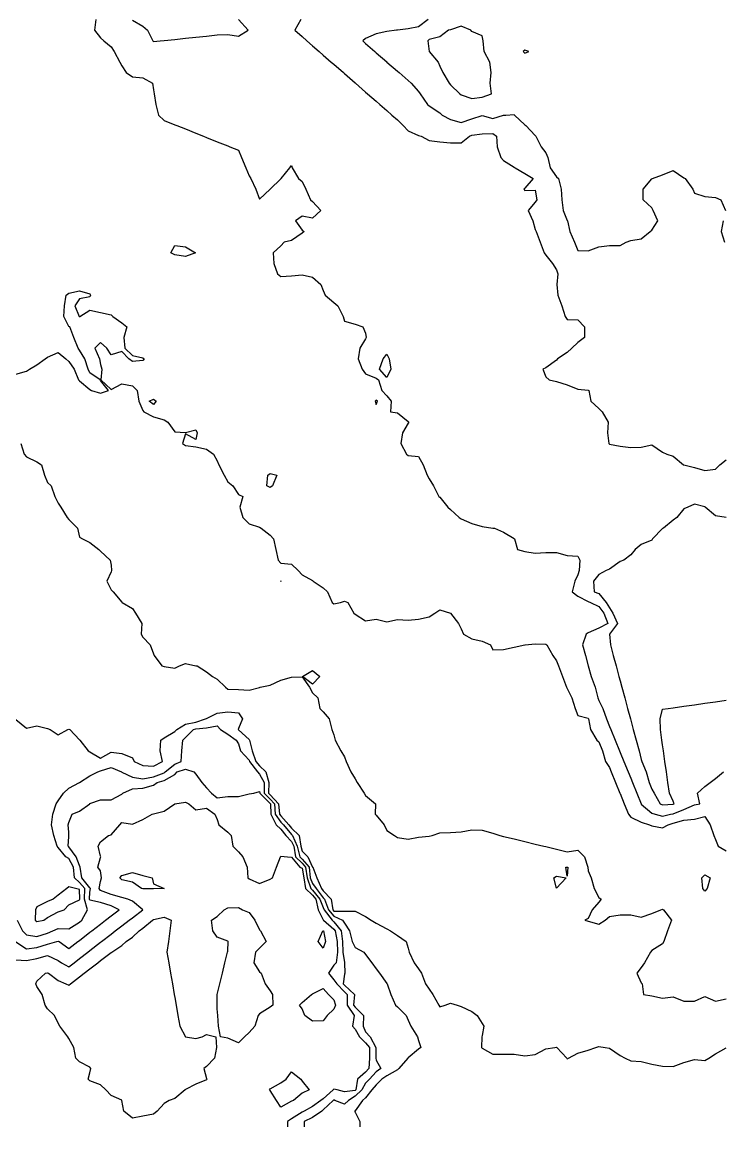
# Model space of a CAD drawing. Header units: metres. Extents: x 2681030 to 2681330, y 1246000 to 1246290.
# Drawn here: x 2681158.1 to 2681191.1, y 1246000 to 1246052.1 of the extents above; entities that cross this region are included whole.
import ezdxf

# ---------------------------------------------------------------- set-up
doc = ezdxf.new("R2010")
doc.units = ezdxf.units.M
doc.layers.add('BASIS_HOEHENLINIEN', color=8, linetype='Continuous')

msp = doc.modelspace()

# ---------------------------------------------------------------- linework, layer by layer
at = {"layer": 'BASIS_HOEHENLINIEN'}
for points in [[(2681161.522, 1246052.25, 0), (2681161.462, 1246051.75, 0), (2681161.75, 1246051.388, 0), (2681161.906, 1246051.25, 0), (2681162.25, 1246050.973, 0), (2681162.399, 1246050.75, 0), (2681162.653, 1246050.25, 0), (2681162.75, 1246050.066, 0), (2681162.954, 1246049.75, 0), (2681163.25, 1246049.546, 0), (2681163.75, 1246049.502, 0), (2681164.201, 1246049.25, 0), (2681164.25, 1246048.946, 0), (2681164.281, 1246048.75, 0), (2681164.361, 1246048.25, 0), (2681164.486, 1246047.75, 0), (2681164.75, 1246047.49, 0), (2681165.25, 1246047.29, 0), (2681165.351, 1246047.25, 0), (2681165.75, 1246047.091, 0), (2681166.25, 1246046.89, 0), (2681166.602, 1246046.75, 0), (2681166.75, 1246046.691, 0), (2681167.25, 1246046.491, 0), (2681167.75, 1246046.291, 0), (2681167.853, 1246046.25, 0), (2681168.25, 1246046.091, 0), (2681168.394, 1246045.75, 0), (2681168.6, 1246045.25, 0), (2681168.75, 1246044.879, 0), (2681168.83, 1246044.75, 0), (2681169.078, 1246044.25, 0), (2681169.25, 1246043.773, 0), (2681169.746, 1246044.25, 0), (2681169.75, 1246044.254, 0), (2681170.25, 1246044.734, 0), (2681170.266, 1246044.75, 0), (2681170.682, 1246045.25, 0), (2681170.75, 1246045.362, 0), (2681170.784, 1246045.25, 0), (2681171.079, 1246044.75, 0), (2681171.25, 1246044.608, 0), (2681171.426, 1246044.25, 0), (2681171.643, 1246043.75, 0), (2681171.75, 1246043.663, 0), (2681172.131, 1246043.25, 0), (2681171.75, 1246042.889, 0), (2681171.25, 1246042.98, 0), (2681170.936, 1246042.75, 0), (2681171.25, 1246042.319, 0), (2681171.357, 1246042.25, 0), (2681171.25, 1246042.174, 0), (2681170.75, 1246041.832, 0), (2681170.403, 1246041.75, 0), (2681170.25, 1246041.581, 0), (2681169.894, 1246041.25, 0), (2681169.92, 1246040.75, 0), (2681170.094, 1246040.25, 0), (2681170.25, 1246040.135, 0), (2681170.75, 1246040.163, 0), (2681171.25, 1246040.202, 0), (2681171.75, 1246040.101, 0), (2681172.142, 1246039.75, 0), (2681172.25, 1246039.475, 0), (2681172.342, 1246039.25, 0), (2681172.75, 1246038.897, 0), (2681172.932, 1246038.75, 0), (2681173.185, 1246038.25, 0), (2681173.25, 1246038.021, 0), (2681173.75, 1246037.874, 0), (2681174.115, 1246037.75, 0), (2681174.25, 1246037.45, 0), (2681174.274, 1246037.25, 0), (2681174.25, 1246037.196, 0), (2681173.971, 1246036.75, 0), (2681173.898, 1246036.25, 0), (2681174.08, 1246035.75, 0), (2681174.25, 1246035.531, 0), (2681174.75, 1246035.327, 0), (2681174.859, 1246035.25, 0), (2681175.021, 1246034.75, 0), (2681175.25, 1246034.496, 0), (2681175.458, 1246034.25, 0), (2681175.427, 1246033.75, 0), (2681175.75, 1246033.697, 0), (2681176.25, 1246033.285, 0), (2681176.284, 1246033.25, 0), (2681176.25, 1246033.21, 0), (2681175.994, 1246032.75, 0), (2681175.902, 1246032.25, 0), (2681176.184, 1246031.75, 0), (2681176.25, 1246031.689, 0), (2681176.75, 1246031.634, 0), (2681176.961, 1246031.25, 0), (2681177.154, 1246030.75, 0), (2681177.25, 1246030.588, 0), (2681177.446, 1246030.25, 0), (2681177.698, 1246029.75, 0), (2681177.75, 1246029.724, 0), (2681178.12, 1246029.25, 0), (2681178.25, 1246029.14, 0), (2681178.657, 1246028.75, 0), (2681178.75, 1246028.688, 0), (2681179.25, 1246028.471, 0), (2681179.75, 1246028.325, 0), (2681180.25, 1246028.256, 0), (2681180.328, 1246028.25, 0), (2681180.75, 1246028.063, 0), (2681181.25, 1246027.769, 0), (2681181.266, 1246027.75, 0), (2681181.41, 1246027.25, 0), (2681181.75, 1246027.158, 0), (2681182.25, 1246027.077, 0), (2681182.75, 1246027.108, 0), (2681183.25, 1246027.104, 0), (2681183.75, 1246026.966, 0), (2681184.25, 1246026.93, 0), (2681184.352, 1246026.75, 0), (2681184.32, 1246026.25, 0), (2681184.25, 1246026.053, 0), (2681184.111, 1246025.75, 0), (2681183.989, 1246025.25, 0), (2681184.25, 1246025.046, 0), (2681184.75, 1246024.801, 0), (2681184.856, 1246024.75, 0), (2681185.25, 1246024.565, 0), (2681185.479, 1246024.25, 0), (2681185.678, 1246023.75, 0), (2681185.25, 1246023.536, 0), (2681184.75, 1246023.311, 0), (2681184.656, 1246023.25, 0), (2681184.48, 1246022.75, 0), (2681184.615, 1246022.25, 0), (2681184.75, 1246021.75, 0), (2681184.75, 1246021.749, 0), (2681184.884, 1246021.25, 0), (2681185.069, 1246020.75, 0), (2681185.2, 1246020.25, 0), (2681185.25, 1246020.127, 0), (2681185.428, 1246019.75, 0), (2681185.608, 1246019.25, 0), (2681185.75, 1246018.901, 0), (2681185.814, 1246018.75, 0), (2681186.015, 1246018.25, 0), (2681186.219, 1246017.75, 0), (2681186.25, 1246017.675, 0), (2681186.423, 1246017.25, 0), (2681186.627, 1246016.75, 0), (2681186.75, 1246016.449, 0), (2681186.831, 1246016.25, 0), (2681187.035, 1246015.75, 0), (2681187.239, 1246015.25, 0), (2681187.25, 1246015.224, 0), (2681187.75, 1246014.799, 0), (2681187.901, 1246014.75, 0), (2681188.25, 1246014.665, 0), (2681188.626, 1246014.75, 0), (2681188.75, 1246014.774, 0), (2681189.25, 1246014.973, 0), (2681189.75, 1246015.203, 0), (2681190.008, 1246015.25, 0), (2681189.899, 1246015.75, 0), (2681190.25, 1246016.069, 0), (2681190.501, 1246016.25, 0), (2681190.75, 1246016.448, 0), (2681191.131, 1246016.75, 0)], [(2681163.25, 1246052.222, 0), (2681163.75, 1246051.938, 0), (2681163.967, 1246051.75, 0), (2681164.211, 1246051.25, 0), (2681164.25, 1246051.219, 0), (2681164.553, 1246051.25, 0), (2681164.75, 1246051.27, 0), (2681165.25, 1246051.321, 0), (2681165.75, 1246051.373, 0), (2681166.25, 1246051.424, 0), (2681166.75, 1246051.475, 0), (2681167.25, 1246051.527, 0), (2681167.75, 1246051.544, 0), (2681168.25, 1246051.477, 0), (2681168.716, 1246051.75, 0), (2681168.261, 1246052.25, 0)], [(2681171.187, 1246052.25, 0), (2681170.911, 1246051.75, 0), (2681171.25, 1246051.454, 0), (2681171.484, 1246051.25, 0), (2681171.75, 1246051.017, 0), (2681172.056, 1246050.75, 0), (2681172.25, 1246050.58, 0), (2681172.628, 1246050.25, 0), (2681172.75, 1246050.144, 0), (2681173.2, 1246049.75, 0), (2681173.25, 1246049.707, 0), (2681173.75, 1246049.27, 0), (2681173.773, 1246049.25, 0), (2681174.25, 1246048.833, 0), (2681174.345, 1246048.75, 0), (2681174.75, 1246048.396, 0), (2681174.917, 1246048.25, 0), (2681175.25, 1246047.959, 0), (2681175.489, 1246047.75, 0), (2681175.75, 1246047.522, 0), (2681176.024, 1246047.25, 0), (2681176.25, 1246046.996, 0), (2681176.75, 1246046.791, 0), (2681176.863, 1246046.75, 0), (2681177.25, 1246046.54, 0), (2681177.75, 1246046.485, 0), (2681178.25, 1246046.438, 0), (2681178.75, 1246046.434, 0), (2681179.146, 1246046.75, 0), (2681179.25, 1246046.798, 0), (2681179.75, 1246046.869, 0), (2681180.25, 1246046.871, 0), (2681180.423, 1246046.75, 0), (2681180.452, 1246046.25, 0), (2681180.627, 1246045.75, 0), (2681180.75, 1246045.607, 0), (2681181.25, 1246045.29, 0), (2681181.3, 1246045.25, 0), (2681181.75, 1246044.995, 0), (2681182.15, 1246044.75, 0), (2681181.75, 1246044.306, 0), (2681181.714, 1246044.25, 0), (2681181.75, 1246044.194, 0), (2681182.25, 1246044.201, 0), (2681182.327, 1246043.75, 0), (2681182.25, 1246043.637, 0), (2681181.906, 1246043.25, 0), (2681182.141, 1246042.75, 0), (2681182.25, 1246042.341, 0), (2681182.29, 1246042.25, 0), (2681182.487, 1246041.75, 0), (2681182.668, 1246041.25, 0), (2681182.75, 1246041.142, 0), (2681183.069, 1246040.75, 0), (2681183.25, 1246040.442, 0), (2681183.315, 1246040.25, 0), (2681183.269, 1246039.75, 0), (2681183.313, 1246039.25, 0), (2681183.506, 1246038.75, 0), (2681183.661, 1246038.25, 0), (2681183.75, 1246038.108, 0), (2681184.25, 1246038.091, 0), (2681184.566, 1246037.75, 0), (2681184.565, 1246037.25, 0), (2681184.25, 1246037.013, 0), (2681183.975, 1246036.75, 0), (2681183.75, 1246036.543, 0), (2681183.299, 1246036.25, 0), (2681183.25, 1246036.177, 0), (2681182.75, 1246035.813, 0), (2681182.608, 1246035.75, 0), (2681182.75, 1246035.397, 0), (2681182.9, 1246035.25, 0), (2681183.25, 1246035.171, 0), (2681183.75, 1246035.018, 0), (2681184.25, 1246034.821, 0), (2681184.75, 1246034.764, 0), (2681184.768, 1246034.75, 0), (2681184.863, 1246034.25, 0), (2681185.25, 1246033.894, 0), (2681185.403, 1246033.75, 0), (2681185.689, 1246033.25, 0), (2681185.653, 1246032.75, 0), (2681185.725, 1246032.25, 0), (2681185.75, 1246032.223, 0), (2681186.25, 1246032.119, 0), (2681186.75, 1246032.058, 0), (2681187.25, 1246032.073, 0), (2681187.75, 1246032.194, 0), (2681188.25, 1246031.835, 0), (2681188.449, 1246031.75, 0), (2681188.75, 1246031.646, 0), (2681189.234, 1246031.25, 0), (2681189.25, 1246031.235, 0), (2681189.75, 1246031.111, 0), (2681190.25, 1246030.98, 0), (2681190.75, 1246031.038, 0), (2681190.947, 1246031.25, 0), (2681191.25, 1246031.474, 0)], [(2681177.204, 1246052.25, 0), (2681176.75, 1246051.919, 0), (2681176.25, 1246051.821, 0), (2681175.75, 1246051.755, 0), (2681175.712, 1246051.75, 0), (2681175.25, 1246051.688, 0), (2681174.75, 1246051.577, 0), (2681174.25, 1246051.357, 0), (2681174.11, 1246051.25, 0), (2681174.25, 1246051.128, 0), (2681174.682, 1246050.75, 0), (2681174.75, 1246050.691, 0), (2681175.25, 1246050.254, 0), (2681175.254, 1246050.25, 0), (2681175.75, 1246049.817, 0), (2681175.827, 1246049.75, 0), (2681176.25, 1246049.38, 0), (2681176.393, 1246049.25, 0), (2681176.75, 1246048.861, 0), (2681176.814, 1246048.75, 0), (2681177.174, 1246048.25, 0), (2681177.25, 1246048.19, 0), (2681177.75, 1246047.847, 0), (2681177.851, 1246047.75, 0), (2681178.25, 1246047.541, 0), (2681178.75, 1246047.397, 0), (2681179.25, 1246047.564, 0), (2681179.75, 1246047.732, 0), (2681180.25, 1246047.584, 0), (2681180.75, 1246047.74, 0), (2681180.856, 1246047.75, 0), (2681181.25, 1246047.773, 0), (2681181.277, 1246047.75, 0), (2681181.75, 1246047.288, 0), (2681181.798, 1246047.25, 0), (2681182.25, 1246046.778, 0), (2681182.277, 1246046.75, 0), (2681182.533, 1246046.25, 0), (2681182.75, 1246045.969, 0), (2681182.836, 1246045.75, 0), (2681182.944, 1246045.25, 0), (2681183.25, 1246044.837, 0), (2681183.34, 1246044.75, 0), (2681183.472, 1246044.25, 0), (2681183.509, 1246043.75, 0), (2681183.572, 1246043.25, 0), (2681183.75, 1246042.766, 0), (2681183.768, 1246042.75, 0), (2681183.881, 1246042.25, 0), (2681184.092, 1246041.75, 0), (2681184.25, 1246041.351, 0), (2681184.75, 1246041.342, 0), (2681185.25, 1246041.537, 0), (2681185.75, 1246041.59, 0), (2681186.25, 1246041.597, 0), (2681186.539, 1246041.75, 0), (2681186.75, 1246041.833, 0), (2681187.25, 1246041.904, 0), (2681187.661, 1246042.25, 0), (2681187.75, 1246042.311, 0), (2681188.026, 1246042.75, 0), (2681187.809, 1246043.25, 0), (2681187.75, 1246043.377, 0), (2681187.335, 1246043.75, 0), (2681187.331, 1246044.25, 0), (2681187.75, 1246044.735, 0), (2681187.779, 1246044.75, 0), (2681188.25, 1246044.923, 0), (2681188.75, 1246045.131, 0), (2681189.25, 1246044.79, 0), (2681189.313, 1246044.75, 0), (2681189.684, 1246044.25, 0), (2681189.75, 1246044.068, 0), (2681190.25, 1246043.909, 0), (2681190.75, 1246043.85, 0), (2681190.992, 1246043.75, 0), (2681191.222, 1246043.25, 0)], [(2681179.75, 1246048.599, 0), (2681180.192, 1246048.75, 0), (2681180.121, 1246049.25, 0), (2681180.168, 1246049.75, 0), (2681180.101, 1246050.25, 0), (2681179.842, 1246050.75, 0), (2681179.788, 1246051.25, 0), (2681179.75, 1246051.486, 0), (2681179.25, 1246051.699, 0), (2681179.205, 1246051.75, 0), (2681178.75, 1246051.936, 0), (2681178.25, 1246051.777, 0), (2681178.164, 1246051.75, 0), (2681177.75, 1246051.436, 0), (2681177.25, 1246051.311, 0), (2681177.18, 1246051.25, 0), (2681177.243, 1246050.75, 0), (2681177.25, 1246050.742, 0), (2681177.677, 1246050.25, 0), (2681177.75, 1246050.053, 0), (2681177.896, 1246049.75, 0), (2681178.181, 1246049.25, 0), (2681178.25, 1246049.174, 0), (2681178.695, 1246048.75, 0), (2681178.75, 1246048.703, 0), (2681179.25, 1246048.534, 0), (2681179.75, 1246048.599, 0)], [(2681181.75, 1246050.665, 0), (2681181.944, 1246050.75, 0), (2681181.75, 1246050.816, 0), (2681181.679, 1246050.75, 0), (2681181.75, 1246050.665, 0)], [(2681191.115, 1246042.75, 0), (2681191.012, 1246042.25, 0), (2681191.173, 1246041.75, 0)], [(2681166.231, 1246041.25, 0), (2681165.75, 1246041.081, 0), (2681165.25, 1246041.151, 0), (2681165.067, 1246041.25, 0), (2681165.25, 1246041.598, 0), (2681165.75, 1246041.53, 0), (2681166.231, 1246041.25, 0)], [(2681157.75, 1246035.525, 0), (2681158.25, 1246035.667, 0), (2681158.401, 1246035.75, 0), (2681158.75, 1246035.959, 0), (2681159.143, 1246036.25, 0), (2681159.25, 1246036.321, 0), (2681159.75, 1246036.548, 0), (2681160.118, 1246036.25, 0), (2681160.25, 1246036.116, 0), (2681160.508, 1246035.75, 0), (2681160.716, 1246035.25, 0), (2681160.75, 1246035.205, 0), (2681161.25, 1246034.799, 0), (2681161.319, 1246034.75, 0), (2681161.75, 1246034.617, 0), (2681162.126, 1246034.75, 0), (2681161.75, 1246035.226, 0), (2681161.734, 1246035.25, 0), (2681161.25, 1246035.581, 0), (2681161.171, 1246035.75, 0), (2681161.001, 1246036.25, 0), (2681160.75, 1246036.65, 0), (2681160.699, 1246036.75, 0), (2681160.493, 1246037.25, 0), (2681160.303, 1246037.75, 0), (2681160.25, 1246037.777, 0), (2681160.014, 1246038.25, 0), (2681160.054, 1246038.75, 0), (2681160.122, 1246039.25, 0), (2681160.25, 1246039.341, 0), (2681160.75, 1246039.461, 0), (2681161.25, 1246039.309, 0), (2681161.272, 1246039.25, 0), (2681161.25, 1246039.173, 0), (2681160.75, 1246039.076, 0), (2681160.542, 1246038.75, 0), (2681160.743, 1246038.25, 0), (2681160.75, 1246038.236, 0), (2681160.767, 1246038.25, 0), (2681161.25, 1246038.54, 0), (2681161.75, 1246038.431, 0), (2681162.25, 1246038.325, 0), (2681162.327, 1246038.25, 0), (2681162.75, 1246037.942, 0), (2681162.994, 1246037.75, 0), (2681162.845, 1246037.25, 0), (2681162.893, 1246036.75, 0), (2681163.25, 1246036.402, 0), (2681163.75, 1246036.298, 0), (2681163.808, 1246036.25, 0), (2681163.75, 1246036.169, 0), (2681163.25, 1246036.126, 0), (2681163.086, 1246036.25, 0), (2681162.75, 1246036.596, 0), (2681162.25, 1246036.432, 0), (2681162.05, 1246036.75, 0), (2681161.75, 1246037.009, 0), (2681161.482, 1246036.75, 0), (2681161.697, 1246036.25, 0), (2681161.75, 1246035.97, 0), (2681161.813, 1246035.75, 0), (2681161.759, 1246035.25, 0), (2681162.25, 1246034.803, 0), (2681162.75, 1246035.068, 0), (2681163.25, 1246034.973, 0), (2681163.474, 1246034.75, 0), (2681163.551, 1246034.25, 0), (2681163.75, 1246033.813, 0), (2681163.793, 1246033.75, 0), (2681164.25, 1246033.511, 0), (2681164.75, 1246033.37, 0), (2681164.926, 1246033.25, 0), (2681165.25, 1246032.792, 0), (2681165.75, 1246032.765, 0), (2681166.25, 1246032.9, 0), (2681166.308, 1246032.75, 0), (2681166.25, 1246032.439, 0), (2681165.75, 1246032.71, 0), (2681165.618, 1246032.25, 0), (2681165.75, 1246032.153, 0), (2681166.25, 1246032.099, 0), (2681166.75, 1246031.987, 0), (2681167.069, 1246031.75, 0), (2681167.25, 1246031.429, 0), (2681167.331, 1246031.25, 0), (2681167.579, 1246030.75, 0), (2681167.75, 1246030.437, 0), (2681167.98, 1246030.25, 0), (2681168.25, 1246029.842, 0), (2681168.463, 1246029.75, 0), (2681168.312, 1246029.25, 0), (2681168.454, 1246028.75, 0), (2681168.75, 1246028.466, 0), (2681169.25, 1246028.308, 0), (2681169.322, 1246028.25, 0), (2681169.75, 1246027.928, 0), (2681169.901, 1246027.75, 0), (2681170.014, 1246027.25, 0), (2681170.123, 1246026.75, 0), (2681170.25, 1246026.602, 0), (2681170.75, 1246026.552, 0), (2681171.073, 1246026.25, 0), (2681171.25, 1246026.057, 0), (2681171.75, 1246025.779, 0), (2681171.776, 1246025.75, 0), (2681172.25, 1246025.437, 0), (2681172.455, 1246025.25, 0), (2681172.67, 1246024.75, 0), (2681172.75, 1246024.683, 0), (2681173.064, 1246024.75, 0), (2681173.25, 1246024.81, 0), (2681173.41, 1246024.75, 0), (2681173.694, 1246024.25, 0), (2681173.75, 1246024.199, 0), (2681174.25, 1246023.887, 0), (2681174.75, 1246023.953, 0), (2681175.25, 1246023.831, 0), (2681175.75, 1246023.942, 0), (2681176.25, 1246023.906, 0), (2681176.75, 1246023.953, 0), (2681177.25, 1246024.075, 0), (2681177.51, 1246024.25, 0), (2681177.75, 1246024.397, 0), (2681178.247, 1246024.25, 0), (2681178.25, 1246024.247, 0), (2681178.635, 1246023.75, 0), (2681178.75, 1246023.508, 0), (2681178.862, 1246023.25, 0), (2681179.25, 1246023.031, 0), (2681179.75, 1246022.917, 0), (2681180.136, 1246022.75, 0), (2681180.25, 1246022.507, 0), (2681180.75, 1246022.536, 0), (2681181.25, 1246022.64, 0), (2681181.75, 1246022.745, 0), (2681181.772, 1246022.75, 0), (2681182.25, 1246022.799, 0), (2681182.75, 1246022.774, 0), (2681182.788, 1246022.75, 0), (2681183.074, 1246022.25, 0), (2681183.25, 1246022.001, 0), (2681183.346, 1246021.75, 0), (2681183.537, 1246021.25, 0), (2681183.722, 1246020.75, 0), (2681183.75, 1246020.695, 0), (2681183.976, 1246020.25, 0), (2681184.137, 1246019.75, 0), (2681184.25, 1246019.417, 0), (2681184.75, 1246019.286, 0), (2681184.762, 1246019.25, 0), (2681184.849, 1246018.75, 0), (2681185.145, 1246018.25, 0), (2681185.25, 1246018.176, 0), (2681185.414, 1246017.75, 0), (2681185.565, 1246017.25, 0), (2681185.75, 1246016.957, 0), (2681185.835, 1246016.75, 0), (2681186.038, 1246016.25, 0), (2681186.239, 1246015.75, 0), (2681186.25, 1246015.731, 0), (2681186.446, 1246015.25, 0), (2681186.65, 1246014.75, 0), (2681186.75, 1246014.621, 0), (2681187.25, 1246014.373, 0), (2681187.643, 1246014.25, 0), (2681187.75, 1246014.202, 0), (2681188.25, 1246014.117, 0), (2681188.508, 1246014.25, 0), (2681188.75, 1246014.337, 0), (2681189.25, 1246014.478, 0), (2681189.75, 1246014.52, 0), (2681190.25, 1246014.642, 0), (2681190.493, 1246014.25, 0), (2681190.666, 1246013.75, 0), (2681190.75, 1246013.564, 0), (2681190.881, 1246013.25, 0), (2681191.25, 1246013.022, 0)], [(2681175.442, 1246035.75, 0), (2681175.25, 1246035.367, 0), (2681174.909, 1246035.75, 0), (2681175.079, 1246036.25, 0), (2681175.25, 1246036.463, 0), (2681175.356, 1246036.25, 0), (2681175.442, 1246035.75, 0)], [(2681164.366, 1246034.25, 0), (2681164.25, 1246034.097, 0), (2681164.049, 1246034.25, 0), (2681164.25, 1246034.347, 0), (2681164.366, 1246034.25, 0)], [(2681174.75, 1246034.093, 0), (2681174.809, 1246034.25, 0), (2681174.75, 1246034.299, 0), (2681174.693, 1246034.25, 0), (2681174.75, 1246034.093, 0)], [(2681157.985, 1246032.25, 0), (2681158.148, 1246031.75, 0), (2681158.25, 1246031.617, 0), (2681158.75, 1246031.384, 0), (2681158.963, 1246031.25, 0), (2681159.101, 1246030.75, 0), (2681159.25, 1246030.416, 0), (2681159.423, 1246030.25, 0), (2681159.601, 1246029.75, 0), (2681159.75, 1246029.431, 0), (2681159.87, 1246029.25, 0), (2681160.168, 1246028.75, 0), (2681160.25, 1246028.66, 0), (2681160.656, 1246028.25, 0), (2681160.75, 1246027.832, 0), (2681160.897, 1246027.75, 0), (2681161.25, 1246027.58, 0), (2681161.671, 1246027.25, 0), (2681161.75, 1246027.164, 0), (2681162.21, 1246026.75, 0), (2681162.25, 1246026.505, 0), (2681162.268, 1246026.25, 0), (2681162.25, 1246026.192, 0), (2681162.04, 1246025.75, 0), (2681162.25, 1246025.344, 0), (2681162.341, 1246025.25, 0), (2681162.75, 1246024.758, 0), (2681162.761, 1246024.75, 0), (2681163.25, 1246024.464, 0), (2681163.403, 1246024.25, 0), (2681163.695, 1246023.75, 0), (2681163.667, 1246023.25, 0), (2681163.75, 1246023.111, 0), (2681164.088, 1246022.75, 0), (2681164.25, 1246022.319, 0), (2681164.271, 1246022.25, 0), (2681164.641, 1246021.75, 0), (2681164.75, 1246021.721, 0), (2681165.25, 1246021.653, 0), (2681165.474, 1246021.75, 0), (2681165.75, 1246021.87, 0), (2681166.25, 1246021.761, 0), (2681166.303, 1246021.75, 0), (2681166.75, 1246021.475, 0), (2681167.022, 1246021.25, 0), (2681167.25, 1246021.127, 0), (2681167.636, 1246020.75, 0), (2681167.75, 1246020.657, 0), (2681168.25, 1246020.641, 0), (2681168.75, 1246020.617, 0), (2681169.25, 1246020.742, 0), (2681169.283, 1246020.75, 0), (2681169.75, 1246020.852, 0), (2681170.25, 1246021.079, 0), (2681170.75, 1246021.218, 0), (2681171.25, 1246021.234, 0), (2681171.608, 1246020.75, 0), (2681171.75, 1246020.485, 0), (2681171.997, 1246020.25, 0), (2681172.091, 1246019.75, 0), (2681172.25, 1246019.589, 0), (2681172.529, 1246019.25, 0), (2681172.662, 1246018.75, 0), (2681172.75, 1246018.508, 0), (2681172.811, 1246018.25, 0), (2681173.085, 1246017.75, 0), (2681173.25, 1246017.459, 0), (2681173.334, 1246017.25, 0), (2681173.546, 1246016.75, 0), (2681173.75, 1246016.42, 0), (2681173.858, 1246016.25, 0), (2681174.174, 1246015.75, 0), (2681174.25, 1246015.643, 0), (2681174.709, 1246015.25, 0), (2681174.705, 1246014.75, 0), (2681174.75, 1246014.706, 0), (2681175.119, 1246014.25, 0), (2681175.25, 1246013.987, 0), (2681175.606, 1246013.75, 0), (2681175.75, 1246013.659, 0), (2681176.25, 1246013.577, 0), (2681176.75, 1246013.678, 0), (2681177.25, 1246013.72, 0), (2681177.388, 1246013.75, 0), (2681177.75, 1246013.87, 0), (2681178.25, 1246013.887, 0), (2681178.75, 1246013.918, 0), (2681179.25, 1246014.025, 0), (2681179.75, 1246013.995, 0), (2681180.25, 1246013.857, 0), (2681180.572, 1246013.75, 0), (2681180.75, 1246013.707, 0), (2681181.25, 1246013.588, 0), (2681181.75, 1246013.468, 0), (2681182.25, 1246013.35, 0), (2681182.658, 1246013.25, 0), (2681182.75, 1246013.228, 0), (2681183.25, 1246013.108, 0), (2681183.75, 1246012.988, 0), (2681184.25, 1246013.055, 0), (2681184.573, 1246012.75, 0), (2681184.721, 1246012.25, 0), (2681184.75, 1246012.089, 0), (2681184.889, 1246011.75, 0), (2681185.028, 1246011.25, 0), (2681185.25, 1246010.829, 0), (2681185.353, 1246010.75, 0), (2681185.25, 1246010.598, 0), (2681184.937, 1246010.25, 0), (2681184.75, 1246009.835, 0), (2681184.583, 1246009.75, 0), (2681184.75, 1246009.712, 0), (2681185.25, 1246009.569, 0), (2681185.549, 1246009.75, 0), (2681185.75, 1246009.923, 0), (2681186.25, 1246010.008, 0), (2681186.75, 1246010.012, 0), (2681187.25, 1246009.896, 0), (2681187.75, 1246010.072, 0), (2681188.173, 1246010.25, 0), (2681188.25, 1246010.282, 0), (2681188.296, 1246010.25, 0), (2681188.673, 1246009.75, 0), (2681188.491, 1246009.25, 0), (2681188.311, 1246008.75, 0), (2681188.25, 1246008.637, 0), (2681187.75, 1246008.328, 0), (2681187.679, 1246008.25, 0), (2681187.402, 1246007.75, 0), (2681187.25, 1246007.529, 0), (2681187.033, 1246007.25, 0), (2681187.25, 1246006.803, 0), (2681187.293, 1246006.75, 0), (2681187.346, 1246006.25, 0), (2681187.75, 1246006.188, 0), (2681188.25, 1246006.082, 0), (2681188.75, 1246006.136, 0), (2681189.25, 1246005.941, 0), (2681189.75, 1246005.929, 0), (2681190.25, 1246006.154, 0), (2681190.75, 1246005.929, 0), (2681191.25, 1246006.046, 0)], [(2681169.852, 1246030.25, 0), (2681169.75, 1246030.18, 0), (2681169.593, 1246030.25, 0), (2681169.631, 1246030.75, 0), (2681169.75, 1246030.837, 0), (2681170.069, 1246030.75, 0), (2681169.852, 1246030.25, 0)], [(2681191.25, 1246028.758, 0), (2681190.75, 1246028.84, 0), (2681190.259, 1246029.25, 0), (2681190.25, 1246029.26, 0), (2681189.75, 1246029.385, 0), (2681189.437, 1246029.25, 0), (2681189.25, 1246029.159, 0), (2681188.92, 1246028.75, 0), (2681188.75, 1246028.63, 0), (2681188.288, 1246028.25, 0), (2681188.25, 1246028.232, 0), (2681187.779, 1246027.75, 0), (2681187.75, 1246027.686, 0), (2681187.25, 1246027.478, 0), (2681186.96, 1246027.25, 0), (2681186.75, 1246027, 0), (2681186.425, 1246026.75, 0), (2681186.25, 1246026.677, 0), (2681185.75, 1246026.325, 0), (2681185.591, 1246026.25, 0), (2681185.25, 1246026.072, 0), (2681184.993, 1246025.75, 0), (2681185.025, 1246025.25, 0), (2681185.25, 1246025.169, 0), (2681185.593, 1246024.75, 0), (2681185.75, 1246024.494, 0), (2681185.913, 1246024.25, 0), (2681186.13, 1246023.75, 0), (2681185.754, 1246023.25, 0), (2681185.793, 1246022.75, 0), (2681185.927, 1246022.25, 0), (2681186.062, 1246021.75, 0), (2681186.197, 1246021.25, 0), (2681186.25, 1246021.054, 0), (2681186.332, 1246020.75, 0), (2681186.467, 1246020.25, 0), (2681186.602, 1246019.75, 0), (2681186.736, 1246019.25, 0), (2681186.75, 1246019.2, 0), (2681186.871, 1246018.75, 0), (2681187.006, 1246018.25, 0), (2681187.15, 1246017.75, 0), (2681187.25, 1246017.345, 0), (2681187.276, 1246017.25, 0), (2681187.477, 1246016.75, 0), (2681187.626, 1246016.25, 0), (2681187.75, 1246015.944, 0), (2681187.861, 1246015.75, 0), (2681188.135, 1246015.25, 0), (2681188.25, 1246015.194, 0), (2681188.75, 1246015.223, 0)], [(2681170.25, 1246025.734, 0), (2681170.256, 1246025.75, 0), (2681170.25, 1246025.776, 0), (2681170.244, 1246025.75, 0), (2681170.25, 1246025.734, 0)], [(2681172.097, 1246021.25, 0), (2681171.75, 1246020.896, 0), (2681171.267, 1246021.25, 0), (2681171.75, 1246021.537, 0), (2681172.097, 1246021.25, 0)], [(2681188.75, 1246015.223, 0), (2681188.802, 1246015.25, 0), (2681188.75, 1246015.374, 0), (2681188.578, 1246015.75, 0), (2681188.506, 1246016.25, 0), (2681188.435, 1246016.75, 0), (2681188.363, 1246017.25, 0), (2681188.295, 1246017.75, 0), (2681188.25, 1246018.037, 0), (2681188.219, 1246018.25, 0), (2681188.148, 1246018.75, 0), (2681188.137, 1246019.25, 0), (2681188.25, 1246019.713, 0), (2681188.519, 1246019.75, 0), (2681188.75, 1246019.782, 0), (2681189.25, 1246019.852, 0), (2681189.75, 1246019.921, 0), (2681190.25, 1246019.991, 0), (2681190.75, 1246020.06, 0), (2681191.25, 1246020.14, 0)], [(2681157.75, 1246019.23, 0), (2681158.25, 1246018.817, 0), (2681158.75, 1246018.929, 0), (2681159.25, 1246018.799, 0), (2681159.381, 1246018.75, 0), (2681159.75, 1246018.504, 0), (2681160.2, 1246018.75, 0), (2681160.25, 1246018.767, 0), (2681160.295, 1246018.75, 0), (2681160.75, 1246018.272, 0), (2681160.771, 1246018.25, 0), (2681161.171, 1246017.75, 0), (2681161.25, 1246017.696, 0), (2681161.75, 1246017.402, 0), (2681162.25, 1246017.677, 0), (2681162.75, 1246017.628, 0), (2681163.25, 1246017.418, 0), (2681163.341, 1246017.25, 0), (2681163.75, 1246017.06, 0), (2681164.25, 1246017.023, 0), (2681164.674, 1246017.25, 0), (2681164.568, 1246017.75, 0), (2681164.598, 1246018.25, 0), (2681164.75, 1246018.365, 0), (2681165.25, 1246018.655, 0), (2681165.344, 1246018.75, 0), (2681165.75, 1246019.004, 0), (2681166.25, 1246019.105, 0), (2681166.702, 1246019.25, 0), (2681166.75, 1246019.279, 0), (2681167.25, 1246019.517, 0), (2681167.75, 1246019.58, 0), (2681168.25, 1246019.539, 0), (2681168.444, 1246019.25, 0), (2681168.25, 1246018.793, 0), (2681168.24, 1246018.75, 0), (2681168.25, 1246018.742, 0), (2681168.75, 1246018.277, 0), (2681168.773, 1246018.25, 0), (2681168.894, 1246017.75, 0), (2681169.078, 1246017.25, 0), (2681169.25, 1246017.039, 0), (2681169.542, 1246016.75, 0), (2681169.691, 1246016.25, 0), (2681169.662, 1246015.75, 0), (2681169.75, 1246015.664, 0), (2681170.142, 1246015.25, 0), (2681170.194, 1246014.75, 0), (2681170.25, 1246014.673, 0), (2681170.626, 1246014.25, 0), (2681170.75, 1246014.101, 0), (2681171.116, 1246013.75, 0), (2681171.188, 1246013.25, 0), (2681171.25, 1246013.018, 0), (2681171.527, 1246012.75, 0), (2681171.75, 1246012.261, 0), (2681171.762, 1246012.25, 0), (2681171.955, 1246011.75, 0), (2681172.171, 1246011.25, 0), (2681172.25, 1246011.145, 0), (2681172.62, 1246010.75, 0), (2681172.698, 1246010.25, 0), (2681172.75, 1246010.188, 0), (2681173.25, 1246010.174, 0), (2681173.75, 1246010.179, 0), (2681174.25, 1246009.929, 0), (2681174.51, 1246009.75, 0), (2681174.75, 1246009.612, 0), (2681175.25, 1246009.354, 0), (2681175.428, 1246009.25, 0), (2681175.75, 1246009.03, 0), (2681176.158, 1246008.75, 0), (2681176.25, 1246008.44, 0), (2681176.305, 1246008.25, 0), (2681176.541, 1246007.75, 0), (2681176.75, 1246007.457, 0), (2681176.882, 1246007.25, 0), (2681177.077, 1246006.75, 0), (2681177.25, 1246006.499, 0), (2681177.414, 1246006.25, 0), (2681177.7, 1246005.75, 0), (2681177.75, 1246005.669, 0), (2681177.998, 1246005.75, 0), (2681178.25, 1246005.834, 0), (2681178.566, 1246005.75, 0), (2681178.75, 1246005.683, 0), (2681179.25, 1246005.438, 0), (2681179.511, 1246005.25, 0), (2681179.75, 1246004.885, 0), (2681179.824, 1246004.75, 0), (2681179.75, 1246004.316, 0), (2681179.734, 1246004.25, 0), (2681179.714, 1246003.75, 0), (2681179.75, 1246003.723, 0), (2681180.25, 1246003.427, 0), (2681180.75, 1246003.431, 0), (2681181.25, 1246003.431, 0), (2681181.75, 1246003.36, 0), (2681182.25, 1246003.423, 0), (2681182.75, 1246003.681, 0), (2681183.169, 1246003.75, 0), (2681183.25, 1246003.768, 0), (2681183.273, 1246003.75, 0), (2681183.734, 1246003.25, 0), (2681183.75, 1246003.22, 0), (2681183.808, 1246003.25, 0), (2681184.25, 1246003.481, 0), (2681184.75, 1246003.62, 0), (2681185.102, 1246003.75, 0), (2681185.25, 1246003.794, 0), (2681185.541, 1246003.75, 0), (2681185.75, 1246003.711, 0), (2681186.25, 1246003.374, 0), (2681186.485, 1246003.25, 0), (2681186.75, 1246003.113, 0), (2681187.25, 1246003.085, 0), (2681187.75, 1246002.957, 0), (2681188.25, 1246002.871, 0), (2681188.75, 1246002.847, 0), (2681189.25, 1246003.04, 0), (2681189.75, 1246003.173, 0), (2681190.25, 1246003.129, 0), (2681190.432, 1246003.25, 0), (2681190.75, 1246003.441, 0), (2681191.25, 1246003.724, 0)], [(2681157.81, 1246009.75, 0), (2681158.076, 1246009.25, 0), (2681158.25, 1246009.056, 0), (2681158.75, 1246008.984, 0), (2681159.25, 1246009.137, 0), (2681159.497, 1246009.25, 0), (2681159.75, 1246009.365, 0), (2681160.25, 1246009.352, 0), (2681160.75, 1246009.662, 0), (2681160.863, 1246009.75, 0), (2681161.134, 1246010.25, 0), (2681160.998, 1246010.75, 0), (2681161.005, 1246011.25, 0), (2681160.75, 1246011.536, 0), (2681160.527, 1246011.75, 0), (2681160.48, 1246012.25, 0), (2681160.25, 1246012.66, 0), (2681160.119, 1246012.75, 0), (2681159.75, 1246013.187, 0), (2681159.704, 1246013.25, 0), (2681159.553, 1246013.75, 0), (2681159.434, 1246014.25, 0), (2681159.5, 1246014.75, 0), (2681159.656, 1246015.25, 0), (2681159.75, 1246015.393, 0), (2681160.006, 1246015.75, 0), (2681160.25, 1246015.979, 0), (2681160.75, 1246016.246, 0), (2681160.753, 1246016.25, 0), (2681161.25, 1246016.572, 0), (2681161.628, 1246016.75, 0), (2681161.75, 1246016.804, 0), (2681162.25, 1246016.965, 0), (2681162.73, 1246016.75, 0), (2681162.75, 1246016.738, 0), (2681163.25, 1246016.511, 0), (2681163.75, 1246016.422, 0), (2681164.25, 1246016.524, 0), (2681164.75, 1246016.714, 0), (2681164.799, 1246016.75, 0), (2681165.25, 1246017.11, 0), (2681165.552, 1246017.25, 0), (2681165.58, 1246017.75, 0), (2681165.627, 1246018.25, 0), (2681165.75, 1246018.375, 0), (2681166.126, 1246018.75, 0), (2681166.25, 1246018.789, 0), (2681166.75, 1246018.833, 0), (2681167.25, 1246018.932, 0), (2681167.403, 1246018.75, 0), (2681167.75, 1246018.536, 0), (2681168.148, 1246018.25, 0), (2681168.25, 1246018.082, 0), (2681168.353, 1246017.75, 0), (2681168.75, 1246017.299, 0), (2681168.776, 1246017.25, 0), (2681169.147, 1246016.75, 0), (2681169.25, 1246016.652, 0), (2681169.459, 1246016.25, 0), (2681169.458, 1246015.75, 0), (2681169.75, 1246015.465, 0), (2681169.953, 1246015.25, 0), (2681169.987, 1246014.75, 0), (2681170.25, 1246014.387, 0), (2681170.371, 1246014.25, 0), (2681170.75, 1246013.796, 0), (2681170.798, 1246013.75, 0), (2681171.024, 1246013.25, 0), (2681171.14, 1246012.75, 0), (2681171.25, 1246012.639, 0), (2681171.582, 1246012.25, 0), (2681171.635, 1246011.75, 0), (2681171.75, 1246011.487, 0), (2681171.922, 1246011.25, 0), (2681172.25, 1246010.817, 0), (2681172.313, 1246010.75, 0), (2681172.495, 1246010.25, 0), (2681172.75, 1246009.945, 0), (2681173.164, 1246009.75, 0), (2681173.25, 1246009.618, 0), (2681173.493, 1246009.25, 0), (2681173.617, 1246008.75, 0), (2681173.75, 1246008.463, 0), (2681174.16, 1246008.25, 0), (2681174.25, 1246008.143, 0), (2681174.537, 1246007.75, 0), (2681174.75, 1246007.458, 0), (2681174.902, 1246007.25, 0), (2681175.25, 1246006.773, 0), (2681175.265, 1246006.75, 0), (2681175.433, 1246006.25, 0), (2681175.653, 1246005.75, 0), (2681175.75, 1246005.666, 0), (2681176.159, 1246005.25, 0), (2681176.25, 1246005.039, 0), (2681176.387, 1246004.75, 0), (2681176.695, 1246004.25, 0), (2681176.75, 1246004.07, 0), (2681176.856, 1246003.75, 0), (2681176.75, 1246003.661, 0), (2681176.25, 1246003.258, 0), (2681176.237, 1246003.25, 0), (2681175.809, 1246002.75, 0), (2681175.75, 1246002.686, 0), (2681175.25, 1246002.413, 0), (2681175.006, 1246002.25, 0), (2681174.75, 1246001.98, 0), (2681174.535, 1246001.75, 0), (2681174.25, 1246001.376, 0), (2681174.097, 1246001.25, 0), (2681173.75, 1246000.76, 0), (2681173.727, 1246000.75, 0), (2681173.75, 1246000.698, 0), (2681173.973, 1246000.25, 0), (2681173.973, 1246000, 0)], [(2681157.75, 1246008.73, 0), (2681158.25, 1246008.398, 0), (2681158.75, 1246008.46, 0), (2681159.25, 1246008.629, 0), (2681159.688, 1246008.75, 0), (2681159.75, 1246008.771, 0), (2681159.794, 1246008.75, 0), (2681160.25, 1246008.425, 0), (2681160.678, 1246008.75, 0), (2681160.75, 1246008.801, 0), (2681161.25, 1246009.188, 0), (2681161.331, 1246009.25, 0), (2681161.75, 1246009.574, 0), (2681161.977, 1246009.75, 0), (2681162.25, 1246009.961, 0), (2681162.624, 1246010.25, 0), (2681162.25, 1246010.429, 0), (2681161.75, 1246010.583, 0), (2681161.25, 1246010.707, 0), (2681161.23, 1246010.75, 0), (2681161.25, 1246011.074, 0), (2681161.27, 1246011.25, 0), (2681161.25, 1246011.278, 0), (2681160.871, 1246011.75, 0), (2681160.785, 1246012.25, 0), (2681160.75, 1246012.328, 0), (2681160.599, 1246012.75, 0), (2681160.25, 1246013.219, 0), (2681160.223, 1246013.25, 0), (2681160.25, 1246013.703, 0), (2681160.258, 1246013.75, 0), (2681160.25, 1246013.904, 0), (2681160.225, 1246014.25, 0), (2681160.25, 1246014.361, 0), (2681160.418, 1246014.75, 0), (2681160.75, 1246014.907, 0), (2681161.242, 1246015.25, 0), (2681161.25, 1246015.255, 0), (2681161.75, 1246015.433, 0), (2681162.25, 1246015.43, 0), (2681162.75, 1246015.696, 0), (2681162.796, 1246015.75, 0), (2681163.25, 1246015.958, 0), (2681163.75, 1246015.979, 0), (2681164.25, 1246016.122, 0), (2681164.423, 1246016.25, 0), (2681164.75, 1246016.354, 0), (2681165.25, 1246016.627, 0), (2681165.363, 1246016.75, 0), (2681165.75, 1246016.883, 0), (2681166.148, 1246016.75, 0), (2681166.25, 1246016.653, 0), (2681166.518, 1246016.25, 0), (2681166.75, 1246016.006, 0), (2681166.984, 1246015.75, 0), (2681167.25, 1246015.536, 0), (2681167.75, 1246015.599, 0), (2681168.25, 1246015.598, 0), (2681168.75, 1246015.723, 0), (2681168.984, 1246015.75, 0), (2681169.25, 1246015.835, 0), (2681169.254, 1246015.75, 0), (2681169.75, 1246015.265, 0), (2681169.765, 1246015.25, 0), (2681169.78, 1246014.75, 0), (2681170.03, 1246014.25, 0), (2681170.25, 1246014.048, 0), (2681170.488, 1246013.75, 0), (2681170.75, 1246013.47, 0), (2681170.86, 1246013.25, 0), (2681170.945, 1246012.75, 0), (2681171.25, 1246012.44, 0), (2681171.412, 1246012.25, 0), (2681171.486, 1246011.75, 0), (2681171.671, 1246011.25, 0), (2681171.75, 1246011.176, 0), (2681172.096, 1246010.75, 0), (2681172.25, 1246010.355, 0), (2681172.293, 1246010.25, 0), (2681172.671, 1246009.75, 0), (2681172.75, 1246009.683, 0), (2681173.101, 1246009.25, 0), (2681173.164, 1246008.75, 0), (2681173.174, 1246008.25, 0), (2681173.25, 1246007.762, 0), (2681173.256, 1246007.75, 0), (2681173.274, 1246007.25, 0), (2681173.25, 1246007.202, 0), (2681173.194, 1246006.75, 0), (2681173.25, 1246006.691, 0), (2681173.72, 1246006.25, 0), (2681173.684, 1246005.75, 0), (2681173.75, 1246005.658, 0), (2681174.151, 1246005.25, 0), (2681174.139, 1246004.75, 0), (2681174.25, 1246004.493, 0), (2681174.46, 1246004.25, 0), (2681174.728, 1246003.75, 0), (2681174.728, 1246003.25, 0), (2681174.75, 1246003.151, 0), (2681174.963, 1246002.75, 0), (2681174.75, 1246002.6, 0), (2681174.424, 1246002.25, 0), (2681174.25, 1246002.07, 0), (2681174.065, 1246001.75, 0), (2681173.75, 1246001.448, 0), (2681173.443, 1246001.25, 0), (2681173.25, 1246001.078, 0), (2681172.795, 1246001.25, 0), (2681172.75, 1246001.273, 0), (2681172.724, 1246001.25, 0), (2681172.25, 1246000.8, 0), (2681172.183, 1246000.75, 0), (2681171.75, 1246000.451, 0), (2681171.352, 1246000.25, 0), (2681171.352, 1246000, 0)], [(2681157.75, 1246007.888, 0), (2681158.25, 1246007.86, 0), (2681158.75, 1246007.954, 0), (2681159.25, 1246008.081, 0), (2681159.75, 1246007.848, 0), (2681159.907, 1246007.75, 0), (2681160.25, 1246007.553, 0), (2681160.504, 1246007.75, 0), (2681160.75, 1246007.94, 0), (2681161.151, 1246008.25, 0), (2681161.25, 1246008.326, 0), (2681161.75, 1246008.713, 0), (2681161.798, 1246008.75, 0), (2681162.25, 1246009.099, 0), (2681162.445, 1246009.25, 0), (2681162.75, 1246009.486, 0), (2681163.092, 1246009.75, 0), (2681163.25, 1246009.872, 0), (2681163.739, 1246010.25, 0), (2681163.25, 1246010.648, 0), (2681163.031, 1246010.75, 0), (2681162.75, 1246010.833, 0), (2681162.25, 1246010.962, 0), (2681161.75, 1246011.154, 0), (2681161.685, 1246011.25, 0), (2681161.75, 1246011.578, 0), (2681161.802, 1246011.75, 0), (2681161.75, 1246012.078, 0), (2681161.623, 1246012.25, 0), (2681161.75, 1246012.714, 0), (2681161.757, 1246012.75, 0), (2681161.75, 1246012.776, 0), (2681161.64, 1246013.25, 0), (2681161.75, 1246013.459, 0), (2681162.119, 1246013.75, 0), (2681162.25, 1246013.79, 0), (2681162.651, 1246014.25, 0), (2681162.75, 1246014.368, 0), (2681163.25, 1246014.283, 0), (2681163.75, 1246014.502, 0), (2681164.185, 1246014.75, 0), (2681164.25, 1246014.767, 0), (2681164.75, 1246014.904, 0), (2681165.25, 1246015.248, 0), (2681165.257, 1246015.25, 0), (2681165.75, 1246015.328, 0), (2681165.909, 1246015.25, 0), (2681166.25, 1246014.969, 0), (2681166.75, 1246015.038, 0), (2681167.135, 1246014.75, 0), (2681167.25, 1246014.5, 0), (2681167.32, 1246014.25, 0), (2681167.75, 1246013.911, 0), (2681167.916, 1246013.75, 0), (2681167.993, 1246013.25, 0), (2681168.25, 1246012.985, 0), (2681168.465, 1246012.75, 0), (2681168.661, 1246012.25, 0), (2681168.7, 1246011.75, 0), (2681168.75, 1246011.706, 0), (2681169.25, 1246011.492, 0), (2681169.75, 1246011.693, 0), (2681169.857, 1246011.75, 0), (2681170.046, 1246012.25, 0), (2681170.235, 1246012.75, 0), (2681170.25, 1246012.777, 0), (2681170.568, 1246012.75, 0), (2681170.75, 1246012.736, 0), (2681171.148, 1246012.25, 0), (2681171.25, 1246012.215, 0), (2681171.336, 1246011.75, 0), (2681171.416, 1246011.25, 0), (2681171.75, 1246010.936, 0), (2681171.901, 1246010.75, 0), (2681172.007, 1246010.25, 0), (2681172.25, 1246009.771, 0), (2681172.264, 1246009.75, 0), (2681172.75, 1246009.337, 0), (2681172.82, 1246009.25, 0), (2681172.908, 1246008.75, 0), (2681172.927, 1246008.25, 0), (2681172.858, 1246007.75, 0), (2681172.75, 1246007.625, 0), (2681172.505, 1246007.25, 0), (2681172.75, 1246006.934, 0), (2681172.893, 1246006.75, 0), (2681173.25, 1246006.368, 0), (2681173.376, 1246006.25, 0), (2681173.376, 1246005.75, 0), (2681173.715, 1246005.25, 0), (2681173.634, 1246004.75, 0), (2681173.75, 1246004.613, 0), (2681173.962, 1246004.25, 0), (2681174.25, 1246003.968, 0), (2681174.431, 1246003.75, 0), (2681174.437, 1246003.25, 0), (2681174.398, 1246002.75, 0), (2681174.25, 1246002.59, 0), (2681173.87, 1246002.25, 0), (2681173.786, 1246001.75, 0), (2681173.75, 1246001.715, 0), (2681173.25, 1246001.653, 0), (2681172.909, 1246001.75, 0), (2681172.75, 1246001.787, 0), (2681172.714, 1246001.75, 0), (2681172.25, 1246001.329, 0), (2681172.139, 1246001.25, 0), (2681171.75, 1246000.964, 0), (2681171.354, 1246000.75, 0), (2681171.25, 1246000.699, 0), (2681170.75, 1246000.381, 0), (2681170.569, 1246000.25, 0), (2681170.569, 1246000, 0)], [(2681183.78, 1246012.25, 0), (2681183.75, 1246011.826, 0), (2681183.691, 1246012.25, 0), (2681183.75, 1246012.264, 0), (2681183.78, 1246012.25, 0)], [(2681164.756, 1246011.25, 0), (2681164.75, 1246011.244, 0), (2681164.25, 1246011.238, 0), (2681163.75, 1246011.238, 0), (2681163.677, 1246011.25, 0), (2681163.25, 1246011.549, 0), (2681162.75, 1246011.656, 0), (2681162.663, 1246011.75, 0), (2681162.75, 1246011.859, 0), (2681163.25, 1246012.002, 0), (2681163.75, 1246011.865, 0), (2681164.176, 1246011.75, 0), (2681164.25, 1246011.472, 0), (2681164.75, 1246011.255, 0), (2681164.756, 1246011.25, 0)], [(2681183.7, 1246011.75, 0), (2681183.25, 1246011.264, 0), (2681183.128, 1246011.75, 0), (2681183.25, 1246011.838, 0), (2681183.7, 1246011.75, 0)], [(2681190.359, 1246011.25, 0), (2681190.25, 1246011.123, 0), (2681190.151, 1246011.25, 0), (2681190.107, 1246011.75, 0), (2681190.25, 1246011.888, 0), (2681190.496, 1246011.75, 0), (2681190.359, 1246011.25, 0)], [(2681158.75, 1246009.69, 0), (2681159.069, 1246009.75, 0), (2681159.25, 1246009.885, 0), (2681159.75, 1246010.148, 0), (2681160.032, 1246010.25, 0), (2681160.25, 1246010.477, 0), (2681160.75, 1246010.709, 0), (2681160.767, 1246010.75, 0), (2681160.75, 1246011.204, 0), (2681160.565, 1246011.25, 0), (2681160.25, 1246011.325, 0), (2681160.157, 1246011.25, 0), (2681159.75, 1246010.928, 0), (2681159.509, 1246010.75, 0), (2681159.25, 1246010.633, 0), (2681158.75, 1246010.383, 0), (2681158.689, 1246010.25, 0), (2681158.672, 1246009.75, 0), (2681158.75, 1246009.69, 0)], [(2681168.53, 1246004.25, 0), (2681168.25, 1246003.965, 0), (2681167.75, 1246004.182, 0), (2681167.408, 1246004.25, 0), (2681167.316, 1246004.75, 0), (2681167.282, 1246005.25, 0), (2681167.25, 1246005.574, 0), (2681167.241, 1246005.75, 0), (2681167.249, 1246006.25, 0), (2681167.25, 1246006.255, 0), (2681167.372, 1246006.75, 0), (2681167.494, 1246007.25, 0), (2681167.617, 1246007.75, 0), (2681167.74, 1246008.25, 0), (2681167.75, 1246008.291, 0), (2681167.769, 1246008.75, 0), (2681167.75, 1246008.763, 0), (2681167.25, 1246008.954, 0), (2681167.04, 1246009.25, 0), (2681166.981, 1246009.75, 0), (2681167.25, 1246009.926, 0), (2681167.575, 1246010.25, 0), (2681167.75, 1246010.334, 0), (2681168.25, 1246010.35, 0), (2681168.445, 1246010.25, 0), (2681168.75, 1246010.111, 0), (2681169.023, 1246009.75, 0), (2681169.25, 1246009.305, 0), (2681169.292, 1246009.25, 0), (2681169.553, 1246008.75, 0), (2681169.25, 1246008.442, 0), (2681169.053, 1246008.25, 0), (2681168.97, 1246007.75, 0), (2681169.25, 1246007.323, 0), (2681169.329, 1246007.25, 0), (2681169.507, 1246006.75, 0), (2681169.75, 1246006.423, 0), (2681169.865, 1246006.25, 0), (2681169.872, 1246005.75, 0), (2681169.75, 1246005.643, 0), (2681169.25, 1246005.339, 0), (2681169.186, 1246005.25, 0), (2681169.024, 1246004.75, 0), (2681168.75, 1246004.461, 0), (2681168.53, 1246004.25, 0)], [(2681164.416, 1246000.75, 0), (2681164.25, 1246000.599, 0), (2681163.75, 1246000.505, 0), (2681163.25, 1246000.407, 0), (2681162.851, 1246000.75, 0), (2681162.756, 1246001.25, 0), (2681162.75, 1246001.255, 0), (2681162.25, 1246001.475, 0), (2681161.999, 1246001.75, 0), (2681161.75, 1246001.991, 0), (2681161.25, 1246002.173, 0), (2681161.161, 1246002.25, 0), (2681161.25, 1246002.546, 0), (2681161.298, 1246002.75, 0), (2681161.25, 1246002.823, 0), (2681160.75, 1246003.075, 0), (2681160.591, 1246003.25, 0), (2681160.484, 1246003.75, 0), (2681160.25, 1246004.179, 0), (2681160.203, 1246004.25, 0), (2681159.822, 1246004.75, 0), (2681159.75, 1246004.891, 0), (2681159.576, 1246005.25, 0), (2681159.25, 1246005.568, 0), (2681159.134, 1246005.75, 0), (2681158.997, 1246006.25, 0), (2681158.75, 1246006.629, 0), (2681158.694, 1246006.75, 0), (2681158.75, 1246006.883, 0), (2681159.152, 1246007.25, 0), (2681159.25, 1246007.278, 0), (2681159.288, 1246007.25, 0), (2681159.75, 1246006.914, 0), (2681160.112, 1246006.75, 0), (2681160.25, 1246006.692, 0), (2681160.325, 1246006.75, 0), (2681160.75, 1246007.079, 0), (2681160.972, 1246007.25, 0), (2681161.25, 1246007.465, 0), (2681161.619, 1246007.75, 0), (2681161.75, 1246007.852, 0), (2681162.25, 1246008.228, 0), (2681162.276, 1246008.25, 0), (2681162.75, 1246008.565, 0), (2681162.962, 1246008.75, 0), (2681163.25, 1246008.958, 0), (2681163.577, 1246009.25, 0), (2681163.75, 1246009.382, 0), (2681164.206, 1246009.75, 0), (2681164.25, 1246009.784, 0), (2681164.75, 1246009.897, 0), (2681165.083, 1246009.75, 0), (2681165.023, 1246009.25, 0), (2681164.952, 1246008.75, 0), (2681164.878, 1246008.25, 0), (2681164.964, 1246007.75, 0), (2681165.051, 1246007.25, 0), (2681165.138, 1246006.75, 0), (2681165.225, 1246006.25, 0), (2681165.25, 1246006.103, 0), (2681165.311, 1246005.75, 0), (2681165.398, 1246005.25, 0), (2681165.484, 1246004.75, 0), (2681165.748, 1246004.25, 0), (2681165.75, 1246004.249, 0), (2681166.25, 1246004.172, 0), (2681166.546, 1246004.25, 0), (2681166.75, 1246004.36, 0), (2681167.193, 1246004.25, 0), (2681167.219, 1246003.75, 0), (2681167.124, 1246003.25, 0), (2681166.75, 1246002.85, 0), (2681166.616, 1246002.75, 0), (2681166.75, 1246002.279, 0), (2681166.768, 1246002.25, 0), (2681166.75, 1246002.227, 0), (2681166.25, 1246002.013, 0), (2681165.75, 1246001.765, 0), (2681165.74, 1246001.75, 0), (2681165.25, 1246001.333, 0), (2681164.991, 1246001.25, 0), (2681164.75, 1246001.097, 0), (2681164.416, 1246000.75, 0)], [(2681172.363, 1246008.75, 0), (2681172.25, 1246008.429, 0), (2681172.007, 1246008.75, 0), (2681172.225, 1246009.25, 0), (2681172.25, 1246009.254, 0), (2681172.255, 1246009.25, 0), (2681172.363, 1246008.75, 0)], [(2681172.438, 1246005.25, 0), (2681172.25, 1246005.008, 0), (2681171.75, 1246004.994, 0), (2681171.383, 1246005.25, 0), (2681171.25, 1246005.568, 0), (2681171.128, 1246005.75, 0), (2681171.25, 1246005.863, 0), (2681171.698, 1246006.25, 0), (2681171.75, 1246006.284, 0), (2681172.25, 1246006.534, 0), (2681172.491, 1246006.25, 0), (2681172.75, 1246006.002, 0), (2681172.823, 1246005.75, 0), (2681172.75, 1246005.557, 0), (2681172.438, 1246005.25, 0)], [(2681170.841, 1246001.25, 0), (2681170.75, 1246001.212, 0), (2681170.25, 1246000.937, 0), (2681170.04, 1246001.25, 0), (2681169.75, 1246001.715, 0), (2681169.714, 1246001.75, 0), (2681169.75, 1246001.797, 0), (2681170.25, 1246002.076, 0), (2681170.503, 1246002.25, 0), (2681170.75, 1246002.603, 0), (2681171.192, 1246002.25, 0), (2681171.25, 1246002.153, 0), (2681171.583, 1246001.75, 0), (2681171.25, 1246001.587, 0), (2681170.841, 1246001.25, 0)]]:
    msp.add_polyline3d(points, dxfattribs=at)

doc.saveas('drawing.dxf')
